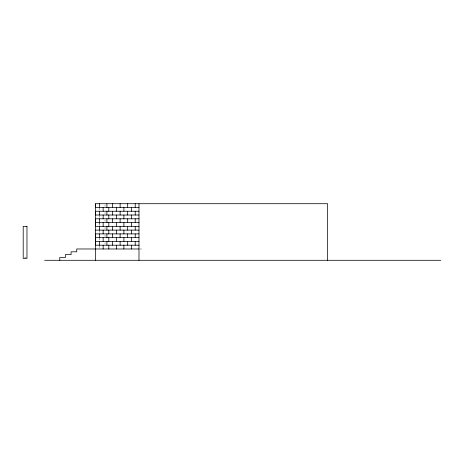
<?xml version="1.0" encoding="UTF-8"?>
<svg xmlns="http://www.w3.org/2000/svg" width="464" height="464" viewBox="0 0 464 464"><rect width="100%" height="100%" fill="white"/><g stroke="black" fill="none" stroke-linecap="round" stroke-linejoin="round"><path stroke-width="0.35" stroke-dasharray="2.32 1.74" d="M99.371 223.196L99.371 225.713L99.371 222.569M139.647 248.977L141.63 248.977M24.459 257.468L26.344 257.468M105.032 204.96L105.032 206.219M105.032 212.506L105.032 213.765M105.032 220.052L105.032 221.311M105.032 227.598L105.032 228.856M105.032 235.144L105.032 236.402M105.032 242.689L105.032 243.948M99.371 207.478L99.371 210.621M99.371 215.023L99.371 218.167M99.371 230.115L99.371 233.259M99.371 237.661L99.371 240.804M99.371 245.207L99.371 248.35"/><path stroke-width="0.7" d="M327.619 260.292L327.619 203.708L95.601 203.708L95.601 207.478L138.985 207.478M138.985 211.248L95.601 211.248L95.601 215.023L138.985 215.023M138.985 218.793L95.601 218.793L95.601 226.339L138.985 226.339M95.601 222.569L138.985 222.569M95.601 230.115L138.985 230.115M138.985 233.885L95.601 233.885L95.601 245.207L138.985 245.207M95.601 237.661L138.985 237.661M95.601 241.431L138.985 241.431M138.985 248.977L76.74 248.977L76.74 251.807L71.079 251.807L71.079 254.637L65.418 254.637L65.418 257.468L59.763 257.468L59.763 260.292M44.672 260.292L440.8 260.292M138.985 203.708L138.985 260.292M135.215 203.708L135.215 207.478M135.215 211.248L135.215 215.023M135.215 218.793L135.215 222.569M135.215 226.339L135.215 230.115M135.215 233.885L135.215 237.661M135.215 241.431L135.215 245.207M131.44 207.478L131.44 211.248M131.44 215.023L131.44 218.793M131.44 222.569L131.44 226.339M131.44 230.115L131.44 233.885M131.44 237.661L131.44 241.431M131.44 245.207L131.44 248.977M127.67 203.708L127.67 207.478M127.67 211.248L127.67 215.023M127.67 218.793L127.67 222.569M127.67 226.339L127.67 230.115M127.67 233.885L127.67 237.661M127.67 241.431L127.67 245.207M123.894 207.478L123.894 211.248M123.894 215.023L123.894 218.793M123.894 222.569L123.894 226.339M123.894 230.115L123.894 233.885M123.894 237.661L123.894 241.431M123.894 245.207L123.894 248.977M120.124 203.708L120.124 207.478M120.124 211.248L120.124 215.023M120.124 218.793L120.124 222.569M120.124 226.339L120.124 230.115M120.124 233.885L120.124 237.661M120.124 241.431L120.124 245.207M116.348 207.478L116.348 211.248M116.348 215.023L116.348 218.793M116.348 222.569L116.348 226.339M116.348 230.115L116.348 233.885M116.348 237.661L116.348 241.431M116.348 245.207L116.348 248.977M112.578 203.708L112.578 207.478M112.578 211.248L112.578 215.023M112.578 218.793L112.578 222.569M112.578 226.339L112.578 230.115M112.578 233.885L112.578 237.661M112.578 241.431L112.578 245.207M108.808 207.478L108.808 211.248M108.808 215.023L108.808 218.793M108.808 222.569L108.808 226.339M108.808 230.115L108.808 233.885M108.808 237.661L108.808 241.431M108.808 245.207L108.808 248.977M106.917 203.708L106.917 207.478M106.917 211.248L106.917 215.023M106.917 218.793L106.917 222.569M106.917 226.339L106.917 230.115M106.917 233.885L106.917 237.661M106.917 241.431L106.917 245.207M103.147 207.478L103.147 211.248M103.147 215.023L103.147 218.793M103.147 222.569L103.147 226.339M103.147 230.115L103.147 233.885M103.147 237.661L103.147 241.431M103.147 245.207L103.147 248.977M99.371 203.708L99.371 207.478M99.371 211.248L99.371 215.023M99.371 218.793L99.371 222.569M99.371 226.339L99.371 230.115M99.371 233.885L99.371 237.661M99.371 241.431L99.371 245.207M95.601 203.708L95.601 260.292M26.97 226.339L23.2 226.339L23.2 258.407L26.97 258.407L26.97 226.339"/></g></svg>
